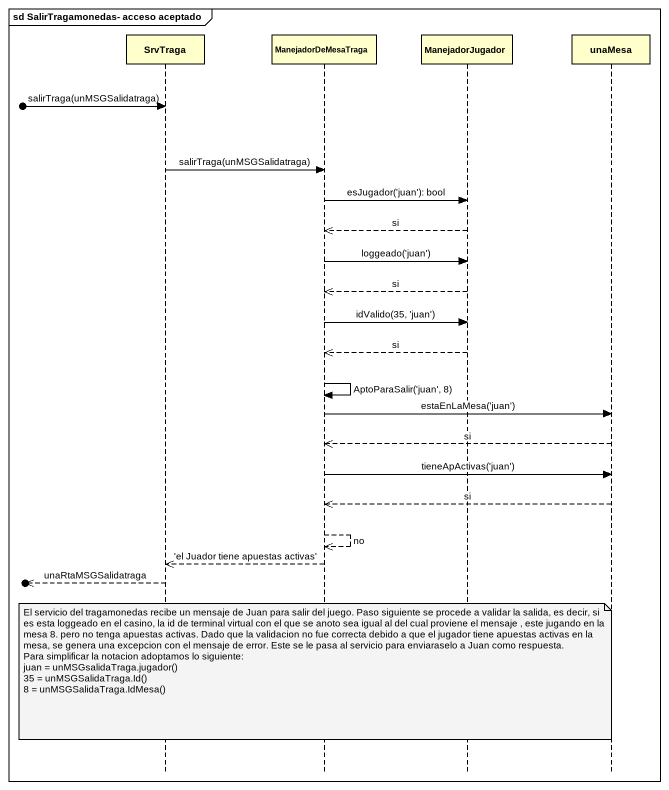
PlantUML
@startuml
mainframe sd SalirTragamonedas- acceso aceptado
hide footbox
participant SrvTraga
participant ManejadorDeMesaTraga
participant ManejadorJugador
participant unaMesa

[o-> SrvTraga : salirTraga(unMSGSalidatraga)
SrvTraga -> ManejadorDeMesaTraga : salirTraga(unMSGSalidatraga)
ManejadorDeMesaTraga -> ManejadorJugador : esJugador('juan'): bool
ManejadorJugador -->> ManejadorDeMesaTraga : si
ManejadorDeMesaTraga -> ManejadorJugador : loggeado('juan')
ManejadorJugador -->> ManejadorDeMesaTraga : si
ManejadorDeMesaTraga -> ManejadorJugador : idValido(35, 'juan')
ManejadorJugador -->> ManejadorDeMesaTraga : si
ManejadorDeMesaTraga -> ManejadorDeMesaTraga : AptoParaSalir('juan', 8)
ManejadorDeMesaTraga -> unaMesa : estaEnLaMesa('juan')
unaMesa -->> ManejadorDeMesaTraga : si
ManejadorDeMesaTraga -> unaMesa : tieneApActivas('juan')
unaMesa -->> ManejadorDeMesaTraga : si
ManejadorDeMesaTraga -->> ManejadorDeMesaTraga : no
ManejadorDeMesaTraga -->> SrvTraga : 'el Juador tiene apuestas activas'
[o<<-- SrvTraga : unaRtaMSGSalidatraga
note over ManejadorDeMesaTraga
  El servicio del tragamonedas recibe un mensaje de Juan para salir del juego. Paso siguiente se procede a validar la salida, es decir, si es esta loggeado en el casino, la id de terminal virtual con el que se anoto sea igual al del cual proviene el mensaje , este jugando en la mesa 8. pero no tenga apuestas activas. Dado que la validacion no fue correcta debido a que el jugador tiene apuestas activas en la mesa, se genera una excepcion con el mensaje de error. Este se le pasa al servicio para enviaraselo a Juan como respuesta.
  Para simplificar la notacion adoptamos lo siguiente:
  juan = unMSGsalidaTraga.jugador()
  35 = unMSGSalidaTraga.Id()
  8 = unMSGSalidaTraga.IdMesa()
end note
@enduml
